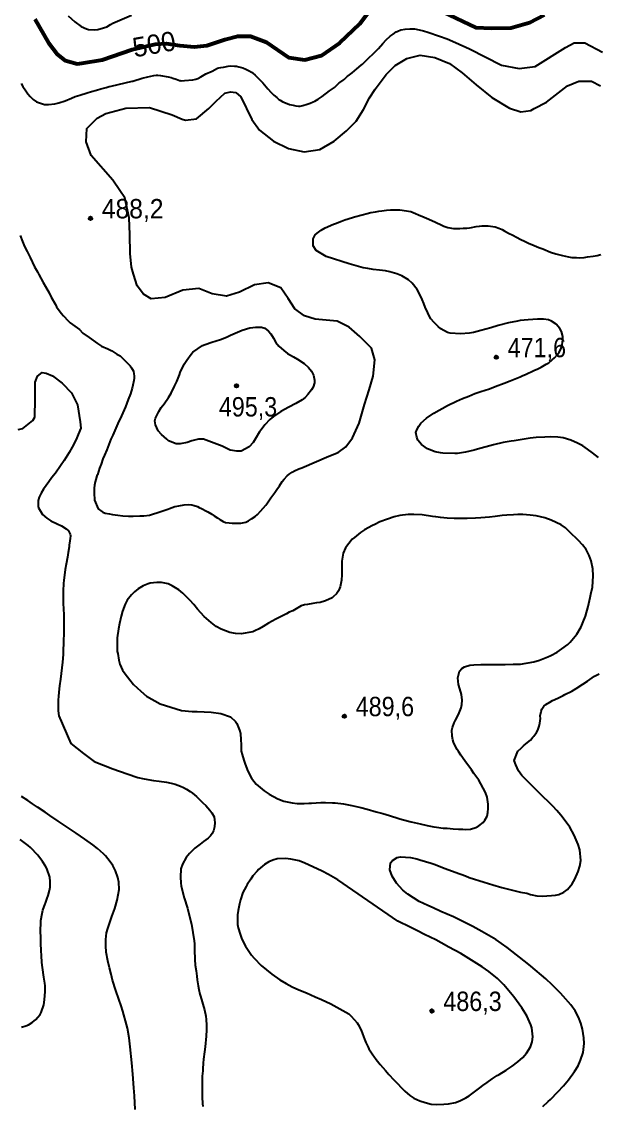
# Model space of a CAD drawing. Header units: metres. Extents: x 552626 to 559174, y 1843804 to 1852371.
# Drawn here: x 554448 to 554954, y 1848508 to 1849459 of the extents above; entities that cross this region are included whole.
import ezdxf
from ezdxf.enums import TextEntityAlignment as Align

# ---------------------------------------------------------------- set-up
doc = ezdxf.new("R2010")
doc.units = ezdxf.units.M
doc.header["$LTSCALE"] = 6.8
for name, color, linetype, lineweight in [('1', 7, 'Continuous', 25), ('2', 7, 'Continuous', 53), ('5', 7, 'Continuous', 25)]:
    doc.layers.add(name, color=color, linetype=linetype, lineweight=lineweight)
doc.layers.add('4', color=7, linetype='Continuous')

msp = doc.modelspace()

# ---------------------------------------------------------------- hatches: boundary and pattern name
at = {"layer": '5'}
for points in [[(554510.13, 1849286.26, 1), (554507.13, 1849286.26, 1)], [(554866.23, 1849164.52, 1), (554863.23, 1849164.52, 1)], [(554638.23, 1849139.47, 1), (554635.23, 1849139.47, 1)], [(554732.88, 1848849.83, 1), (554729.88, 1848849.83, 1)], [(554809.74, 1848591.4, 1), (554806.74, 1848591.4, 1)]]:
    msp.add_hatch(color=256, dxfattribs=at).paths.add_polyline_path(points)

# ---------------------------------------------------------------- linework, layer by layer
at = {"layer": '1'}
for points in [[(554489.13, 1849463.84), (554494.89, 1849458.54), (554500.51, 1849454.42), (554505.22, 1849452.27), (554506.85, 1849451.86), (554511.86, 1849451.44), (554515.1, 1849451.71), (554520.2, 1849453.18), (554523.05, 1849454.29), (554526.31, 1849456.15), (554528.15, 1849457.35), (554544.6, 1849464.44)], [(554491.85, 1849391.63), (554495.27, 1849393.01), (554499.29, 1849394.26), (554505.6, 1849396.36), (554509.63, 1849397.61), (554513.87, 1849398.69), (554517.72, 1849399.72), (554522.34, 1849401.04), (554525.03, 1849401.74), (554526.86, 1849402.25), (554545.27, 1849406.53), (554545.66, 1849406.63), (554553.93, 1849409.09), (554559.03, 1849410.4), (554564.23, 1849411.49), (554566.4, 1849411.71), (554567.69, 1849411.7), (554570.18, 1849411.44), (554576.74, 1849410.33), (554579.35, 1849409.71), (554580.86, 1849409.24), (554583.71, 1849408.15), (554586.62, 1849407.22), (554587.42, 1849407.07), (554588.22, 1849406.97), (554591.06, 1849406.99), (554598.33, 1849407.66), (554601.19, 1849408.18), (554602.75, 1849408.76), (554605.54, 1849410.35), (554608.26, 1849412.07), (554609.71, 1849412.86), (554615.27, 1849415.27), (554620.17, 1849417.81), (554621.26, 1849418.22), (554623.15, 1849418.63), (554625.39, 1849418.94), (554629.51, 1849419.68), (554631.87, 1849419.84), (554634.91, 1849419.78), (554636.88, 1849419.59), (554638.9, 1849419.23), (554640.05, 1849418.92), (554642.19, 1849418.19), (554644.97, 1849417), (554647.74, 1849415.61), (554649.87, 1849414.32), (554651.02, 1849413.49), (554653.04, 1849411.77), (554654.98, 1849409.93), (554657.91, 1849407.1), (554659.73, 1849405.21), (554664.28, 1849399.74), (554667.17, 1849396.63), (554669.6, 1849394.3), (554672.02, 1849392.13), (554674.02, 1849390.58), (554675.21, 1849389.79), (554677.52, 1849388.5), (554681.07, 1849386.91), (554683.15, 1849386.22), (554686.45, 1849385.37), (554688.78, 1849384.88), (554691.18, 1849384.63), (554692.51, 1849384.68), (554694.89, 1849385.13), (554698.7, 1849386.29), (554701.27, 1849387.17), (554703.94, 1849388.29), (554705.47, 1849389.06), (554708.31, 1849390.75), (554711.81, 1849393.1), (554718.39, 1849398), (554722.7, 1849401.1), (554723.7, 1849401.91), (554726.62, 1849404.67), (554727.42, 1849405.32), (554730.34, 1849407.4), (554731.12, 1849408.05), (554733.86, 1849410.67), (554734.67, 1849411.33), (554738.26, 1849413.79), (554742.22, 1849417.38), (554746.24, 1849420.55), (554747.22, 1849421.41), (554751.2, 1849425.36), (554758.3, 1849432.12), (554761.21, 1849435.14), (554765.16, 1849439.6), (554768.16, 1849442.79), (554771.51, 1849445.85), (554774.1, 1849447.88), (554776.84, 1849449.69), (554777.59, 1849450.09), (554778.34, 1849450.46), (554781.03, 1849451.45), (554784.69, 1849452.17), (554788.85, 1849452.5), (554793.08, 1849452.35), (554796.96, 1849451.68), (554800.7, 1849450.66)], [(554800.7, 1849450.66), (554804.53, 1849449.5), (554814.94, 1849446.09), (554821.53, 1849443.52), (554828.78, 1849440.43), (554841.1, 1849434.79), (554869.4, 1849420.65), (554884.72, 1849417.7), (554898.86, 1849419.47), (554925.38, 1849436.02), (554933.04, 1849440.15), (554942.46, 1849440.15), (554957.78, 1849431.88)], [(554636.09, 1849396.66), (554640.57, 1849392.82), (554650.15, 1849372.99), (554656.82, 1849363.61), (554669.2, 1849354.08), (554682.45, 1849347.57), (554696.15, 1849344.54), (554709.78, 1849346.58), (554722.54, 1849354.01), (554733.24, 1849363), (554741.75, 1849371.49), (554748.12, 1849381.84), (554753.45, 1849391.94), (554758.39, 1849399.42), (554768.14, 1849412.38), (554776.12, 1849420.38), (554786.2, 1849426.47), (554797.84, 1849429.39), (554810.66, 1849427.3), (554823.73, 1849421.92), (554834.73, 1849413.95), (554846.99, 1849403.29), (554860.79, 1849392.25), (554876.33, 1849382.99), (554886.28, 1849379.71), (554894.98, 1849380.96), (554898.04, 1849382.54), (554908.68, 1849388.03), (554927.14, 1849402.33), (554937.16, 1849406.47), (554948.36, 1849406.47), (554956.01, 1849402.33)], [(554447.74, 1849404.49), (554449.42, 1849401.9), (554451.96, 1849397.92), (554453.62, 1849395.53), (554455.69, 1849392.99), (554458.26, 1849390.4), (554461.38, 1849388.28), (554468.18, 1849386.07), (554471.75, 1849386.08), (554477.24, 1849386.7), (554480.91, 1849387.51), (554486.46, 1849389.33), (554491.85, 1849391.63)], [(554560.46, 1849026.22), (554562.16, 1849026.57), (554568.5, 1849028.56), (554576.41, 1849031.32), (554578.06, 1849031.96), (554582.72, 1849033.58), (554586.07, 1849034.22), (554590.8, 1849035.11), (554594.92, 1849035.38), (554597.5, 1849035.18), (554599.66, 1849034.56), (554602.45, 1849033.69), (554604.07, 1849032.87), (554606, 1849031.94), (554610.44, 1849029.72), (554611.53, 1849028.86), (554614.97, 1849026.84), (554617.09, 1849025.36), (554620.37, 1849023.36), (554622.16, 1849022.22), (554624.95, 1849020.64), (554627.25, 1849019.52), (554630.43, 1849019.45), (554632.87, 1849019.17), (554637.31, 1849018.95), (554640.43, 1849018.95), (554644.82, 1849020.04), (554647.35, 1849021.22), (554650.04, 1849022.81), (554653.27, 1849025.03), (554655.09, 1849026.6), (554657.93, 1849029.5), (554660.2, 1849032.13), (554662.47, 1849034.76), (554663.4, 1849036.15), (554666.89, 1849041.19), (554667.64, 1849042.37), (554670.42, 1849045.85), (554672.19, 1849048.52), (554674.37, 1849051.93), (554676.93, 1849055.59), (554678.57, 1849057.65), (554681.13, 1849060.41), (554682.84, 1849061.89), (554685.7, 1849063.7), (554687.54, 1849064.9), (554691.4, 1849066.62), (554693.96, 1849067.6), (554717.71, 1849077.72), (554725.98, 1849081.02), (554732.59, 1849085.98), (554738.43, 1849093.9), (554744.53, 1849106.62), (554749.08, 1849123.2), (554753.29, 1849135.88), (554756.79, 1849148.04), (554758.04, 1849162.23), (554755.07, 1849172.45), (554744.91, 1849182.84), (554735.48, 1849190.86), (554725.03, 1849196.23), (554705.83, 1849197.85), (554696.3, 1849200.8), (554687.84, 1849206.83), (554682.1, 1849216), (554675.64, 1849225.22), (554664.64, 1849229.8), (554652.61, 1849227.95), (554639.38, 1849221.59), (554628.11, 1849218.06), (554615.46, 1849220.18), (554603.63, 1849224.87), (554589.6, 1849223.23), (554574.28, 1849216.75), (554561.95, 1849215.68), (554555.29, 1849219.9), (554549.61, 1849227.1), (554546.31, 1849237.2), (554544.69, 1849243.41), (554543.44, 1849255.51), (554543.11, 1849272.18), (554542.49, 1849286.62), (554538.71, 1849304.26), (554534.36, 1849310.82), (554528.37, 1849319.87), (554509.12, 1849341.47), (554504.99, 1849353.29), (554505.58, 1849365.11), (554514.42, 1849373.98), (554522.08, 1849378.11), (554539.75, 1849382.84), (554560.38, 1849383.43), (554580.41, 1849376.93), (554589.11, 1849373.22), (554591.98, 1849372.36), (554601.57, 1849373.63), (554612.44, 1849382.59), (554618.83, 1849388.99), (554626.5, 1849396.02), (554631.62, 1849397.3), (554636.09, 1849396.66)], [(554802.43, 1849208.4), (554801.07, 1849211.62), (554799.67, 1849215.23), (554798.05, 1849219.01), (554795.21, 1849223.95), (554791.02, 1849229.43), (554787.59, 1849232.51), (554781.75, 1849235.92), (554777.48, 1849237.71), (554771.23, 1849239.48), (554767.37, 1849240.24), (554762.26, 1849240.75), (554756.72, 1849241.41), (554751.87, 1849242.25), (554750.04, 1849242.64), (554748.12, 1849242.92), (554748.01, 1849242.95), (554735.62, 1849246.46), (554715.37, 1849252.84), (554706.53, 1849258.16), (554704.17, 1849262.3), (554704.17, 1849268.21), (554705.33, 1849270.63), (554705.86, 1849271.76), (554707.47, 1849273.33), (554710.95, 1849275.91), (554714.49, 1849277.89), (554721.95, 1849281.22), (554723.67, 1849281.81), (554728.81, 1849283.78), (554731.85, 1849284.92), (554738.55, 1849287.07), (554740.18, 1849287.55), (554747.02, 1849289.42), (554751.54, 1849290.63), (554754.55, 1849291.26), (554758.62, 1849292.12), (554761.64, 1849292.56), (554764.38, 1849292.87), (554768.5, 1849293.34), (554771.94, 1849293.63), (554776.2, 1849293.62), (554778.77, 1849293.71), (554780.17, 1849293.67), (554789.64, 1849292.36), (554793.71, 1849290.54), (554796.44, 1849289.27), (554801.54, 1849287.17), (554805.48, 1849285.63), (554811.26, 1849282.81), (554817.01, 1849280.19), (554818.78, 1849279.5), (554822.09, 1849278.28), (554827.14, 1849277.47), (554829.64, 1849277.26), (554832.8, 1849277.42), (554835.76, 1849277.55), (554838.81, 1849277.8), (554841.16, 1849278.07), (554842.81, 1849278.35), (554845.53, 1849278.86), (554847.1, 1849279.04), (554849.93, 1849279.46), (554851.89, 1849279.68), (554856.63, 1849279.82), (554857.72, 1849279.84), (554863.8, 1849278.75), (554866.89, 1849277.71), (554869.92, 1849276.37), (554872.34, 1849275.15), (554876.05, 1849273.09), (554878.69, 1849271.7), (554882.91, 1849269.41), (554885.75, 1849268.04), (554890.06, 1849265.85), (554892.98, 1849264.59), (554898.08, 1849262.49), (554901.94, 1849260.85), (554905.47, 1849259.46), (554912.22, 1849256.76), (554917.06, 1849255.22), (554922.7, 1849253.58), (554928.17, 1849252.61), (554931.11, 1849252.05), (554935.09, 1849251.91), (554937.69, 1849251.8), (554941.82, 1849252.08), (554944.76, 1849252.41), (554949.64, 1849253.16), (554953.14, 1849253.75), (554956.32, 1849254.61)], [(554446.82, 1849271.33), (554449.02, 1849265.85), (554450.88, 1849261.7), (554452.97, 1849257.19), (554455.65, 1849251.86), (554459.62, 1849243.9), (554462.02, 1849239.33), (554463.26, 1849237.1), (554467.12, 1849230.12), (554469.1, 1849226.58), (554472.3, 1849221.01), (554474.12, 1849217.26), (554477.87, 1849210.82), (554478.88, 1849208.75), (554482.79, 1849203.12), (554485.05, 1849200.82), (554488.97, 1849196.43), (554490.67, 1849194.72), (554498.98, 1849188.96), (554502.04, 1849185.54), (554507.45, 1849181.71), (554514.77, 1849176.59), (554518.22, 1849174.1), (554523.95, 1849171.75), (554527.36, 1849170.01), (554531.9, 1849167.33), (554534.59, 1849165.8), (554537.54, 1849162.85), (554540.62, 1849159.85), (554543.35, 1849156.9), (554544.61, 1849155.36), (554545.53, 1849153.75), (554546.3, 1849152.39), (554546.82, 1849149.88), (554546.91, 1849148.21), (554546.94, 1849146.24), (554546.65, 1849144.09), (554545.94, 1849140.08), (554545.16, 1849137.31), (554543.76, 1849132.43), (554541.77, 1849127.48), (554539.36, 1849121.1), (554535.84, 1849113.12), (554532.71, 1849106.51), (554528.14, 1849096.09), (554526.61, 1849092.6), (554522.96, 1849083.33), (554520.93, 1849078.78), (554519.58, 1849075.52), (554517.89, 1849070.72), (554516.44, 1849067.34), (554514.67, 1849061.54), (554514.12, 1849060.41), (554513.36, 1849057.22), (554512.83, 1849055.23), (554512.23, 1849052.23), (554511.93, 1849049.85), (554511.76, 1849046.61), (554511.82, 1849044.18), (554512.11, 1849040.76), (554512.07, 1849039.1), (554515.44, 1849031.64), (554518.58, 1849029.26), (554519.54, 1849028.85), (554521.47, 1849027.89), (554525.3, 1849027.15), (554527.95, 1849026.65), (554532.75, 1849026.17), (554537.08, 1849025.53), (554542, 1849025.34), (554545.97, 1849025.28), (554551.81, 1849025.39), (554555.54, 1849025.52), (554560.46, 1849026.22)], [(554954.38, 1849076.52), (554949.15, 1849080.69), (554944.72, 1849083.86), (554940.51, 1849086.85), (554936.06, 1849089.32), (554930.11, 1849091.92), (554923.34, 1849093.93), (554918.81, 1849094.51), (554911.84, 1849094.71), (554907.29, 1849094.59), (554899.72, 1849094.03), (554894.43, 1849093.43), (554885.63, 1849092.24), (554880.48, 1849091.36), (554877.73, 1849091.04), (554870.84, 1849089.77), (554862.33, 1849087.81), (554855.78, 1849086.08), (554850.4, 1849084.47), (554845.2, 1849083.09), (554837.76, 1849081.35), (554830.56, 1849080.14), (554828.19, 1849080.07), (554817.73, 1849080.37), (554815.62, 1849080.63), (554811.13, 1849081.71), (554804.49, 1849084.33), (554799.21, 1849088), (554796, 1849091.8), (554794.91, 1849094.45), (554794.25, 1849098.55), (554794.96, 1849101.01), (554796.61, 1849103.97), (554798.58, 1849106.68), (554803.45, 1849111), (554809.8, 1849115.39), (554822.02, 1849122.23), (554829.91, 1849126.1), (554835.02, 1849128.27), (554840.72, 1849130.5), (554845.83, 1849132.67), (554851.19, 1849134.46), (554858.65, 1849136.9), (554863.7, 1849138.76), (554871.68, 1849141.84), (554876.81, 1849143.82), (554885.73, 1849147.41), (554888.1, 1849148.37), (554890.25, 1849149.51), (554897.52, 1849152.81), (554901.11, 1849154.41), (554904.02, 1849155.83), (554908.5, 1849158.32), (554910.72, 1849159.76), (554913.83, 1849162.1), (554915.8, 1849163.91), (554918.54, 1849166.9), (554919.91, 1849168.84), (554921.17, 1849170.87), (554922.2, 1849173.96), (554922.64, 1849175.4), (554923.19, 1849180.12), (554923.19, 1849182.8), (554921.91, 1849187.02), (554920.41, 1849189.83), (554917.11, 1849193.52), (554913.25, 1849196.06), (554910.64, 1849197.25), (554906.19, 1849197.94), (554902.62, 1849197.93), (554900.75, 1849197.82), (554892.76, 1849197.41), (554885.8, 1849196.72), (554883.27, 1849196.23), (554875.33, 1849194.54), (554866.25, 1849192.32), (554859.92, 1849190.41), (554851.09, 1849187.82), (554844.71, 1849186.31), (554841.12, 1849185.6), (554833.27, 1849184.91), (554824.36, 1849185.59), (554822.01, 1849186.21), (554816.19, 1849189.42), (554813.57, 1849191.51), (554810.21, 1849194.9), (554807.24, 1849198.33), (554805.78, 1849200.74), (554804.57, 1849203.48), (554802.43, 1849208.4)], [(554445.28, 1849101.3), (554449.26, 1849102.05), (554458.1, 1849109.15), (554459.71, 1849111.97), (554459.71, 1849116.8), (554460.11, 1849123.25), (554460.11, 1849131.7), (554460.11, 1849136.94), (554460.11, 1849142.57), (554462.12, 1849147.81), (554466.14, 1849151.03), (554469.77, 1849150.63), (554475.4, 1849148.21), (554483.85, 1849141.77), (554491.9, 1849133.31), (554497.13, 1849122.84), (554499.54, 1849107.94), (554500.03, 1849102.25), (554497.97, 1849096.76), (554496.09, 1849092.38), (554492.49, 1849085.62), (554489.95, 1849080.87), (554485.48, 1849073.91), (554482.42, 1849069.4), (554477.8, 1849062.92), (554474.87, 1849059.02), (554472.22, 1849055.25), (554467.49, 1849048.86), (554465.32, 1849045.24), (554463.61, 1849041.97), (554462.68, 1849038.79), (554462.63, 1849034.02), (554463, 1849032.48), (554466.65, 1849026.54), (554470.27, 1849023.48), (554473.8, 1849021.2), (554479.36, 1849018.56), (554483.24, 1849016.72), (554487.4, 1849014.11), (554489.3, 1849012.24), (554490.7, 1849009.53), (554490.96, 1849008.07), (554490.75, 1849005.56), (554490.47, 1849003.65), (554490.02, 1848999.73), (554489.79, 1848998.31), (554488.97, 1848993.26), (554488.44, 1848989.23), (554487.25, 1848983.04), (554486.37, 1848978.58), (554485.28, 1848968.93), (554484.96, 1848966.52), (554484.56, 1848959.53), (554484.78, 1848947.94), (554484.86, 1848944.68), (554485.11, 1848938.06), (554485.21, 1848931.03), (554485.21, 1848924.08), (554485.03, 1848914.24), (554484.61, 1848907.45), (554484.6, 1848904.07), (554484.18, 1848897.28), (554482.4, 1848882.3), (554481.57, 1848876.55), (554481.07, 1848873.91), (554480.43, 1848867.29), (554480.33, 1848863.81), (554480.17, 1848858.24), (554480.4, 1848854.49), (554480.97, 1848850.29), (554491.45, 1848825.81), (554502.5, 1848817.12), (554511.97, 1848810.02), (554528.23, 1848803.57), (554540.91, 1848799.35), (554550.3, 1848796.15), (554555.79, 1848794.98), (554563.89, 1848793.52), (554568.81, 1848792.99), (554575.28, 1848791.94), (554579.36, 1848791.01), (554582.82, 1848790.21), (554587.76, 1848788.59), (554590.29, 1848787.29), (554592.82, 1848785.99), (554596.13, 1848783.88)], [(554799.74, 1849026.3), (554792.36, 1849026.66), (554787.31, 1849026.58), (554780.06, 1849025.76), (554775.23, 1849024.61), (554769.21, 1849022.64), (554762.55, 1849020.1), (554758.22, 1849018.02), (554756.16, 1849017), (554749.16, 1849013.13), (554745.66, 1849010.75), (554740.18, 1849006.55), (554738.37, 1849004.96), (554732.38, 1848997.44), (554730.24, 1848992.73), (554729.14, 1848985.76), (554729.22, 1848980.71), (554729.32, 1848973.68), (554728.94, 1848969.17), (554727.73, 1848963.18), (554726.13, 1848959.82), (554724.44, 1848957.25), (554721.94, 1848954.78), (554720.57, 1848953.74), (554714.83, 1848951), (554710.13, 1848949.58), (554706.91, 1848949.11), (554703.8, 1848948.56), (554699.12, 1848947.83), (554696.48, 1848947.44), (554693.5, 1848946.6), (554686.15, 1848942.3)], [(554826.76, 1848751.19), (554831.66, 1848750.86), (554835.45, 1848750.69), (554837.65, 1848750.54), (554841.98, 1848750.84), (554846.79, 1848752.17), (554849.48, 1848753.77), (554853.14, 1848756.56), (554854.79, 1848758.64), (554856.56, 1848762.21), (554857.41, 1848765.28), (554857.7, 1848768.79), (554857.65, 1848772.75), (554856.77, 1848778.8), (554855.3, 1848783), (554851.06, 1848790.65), (554849.33, 1848793.63), (554845.07, 1848799.7), (554842.82, 1848802.91), (554839.66, 1848807.22), (554837.78, 1848809.78), (554835.07, 1848813.54), (554833.63, 1848815.76), (554831.6, 1848818.8), (554830.4, 1848820.65), (554828.8, 1848823.35), (554827.29, 1848827.05), (554826.54, 1848829.24), (554825.88, 1848832.44), (554825.81, 1848837.49), (554826.41, 1848840.04), (554827.86, 1848843.88), (554828.97, 1848846.38), (554830.83, 1848850.07), (554832.2, 1848852.9), (554833.8, 1848857.15), (554834.44, 1848860.2), (554834.63, 1848863.79), (554834.14, 1848868.99), (554833.62, 1848871.02), (554831.68, 1848877.54), (554830.91, 1848883.51), (554832.42, 1848889.43), (554834.35, 1848891.64), (554836.77, 1848893.1), (554841.47, 1848894.52), (554844.91, 1848894.82), (554851.02, 1848895.11), (554855.29, 1848895.1), (554862.52, 1848895.22), (554867.29, 1848895.17), (554872.45, 1848895.16), (554879.37, 1848895.35), (554885.99, 1848895.6), (554897.78, 1848897.44), (554902.76, 1848898.99), (554909.99, 1848901.8), (554912.42, 1848903.06), (554918.23, 1848906.1), (554922.29, 1848908.75), (554927.49, 1848912.81), (554929.55, 1848914.73), (554935.41, 1848921.64), (554939.04, 1848928.2), (554940.92, 1848932.58), (554942.93, 1848937.57), (554945.35, 1848945.98), (554947.12, 1848954.02), (554947.79, 1848956.87), (554949, 1848962.86), (554949.84, 1848972.88), (554949.35, 1848978.97), (554947.94, 1848986.16), (554946.13, 1848990.81), (554943.46, 1848995.96), (554940.42, 1848999.99), (554936.8, 1849003.94), (554928.99, 1849011.59), (554925.35, 1849014.84), (554921.57, 1849017.49), (554912.97, 1849021.67), (554907.39, 1849023.62), (554899.63, 1849025.52), (554894.3, 1849026.21), (554887.9, 1849026.67), (554883.54, 1849026.57), (554879.88, 1849026.46), (554873.99, 1849025.99), (554869.85, 1849025.72), (554863.69, 1849024.92), (554858.79, 1849024.36), (554851.13, 1849023.69), (554846.49, 1849023.47), (554839.29, 1849023.14), (554836.92, 1849023.07), (554827.77, 1849023.23), (554821.7, 1849023.43), (554815.77, 1849024.05), (554811.74, 1849024.59), (554808.72, 1849025.04), (554799.74, 1849026.3)], [(554686.15, 1848942.3), (554682.93, 1848940.94), (554680.69, 1848939.69), (554676.48, 1848937.53), (554671.21, 1848934.95), (554667.95, 1848933.09), (554664.78, 1848931.34), (554660.06, 1848928.33), (554656.51, 1848926.34), (554652.95, 1848924.54), (554651.03, 1848923.93), (554640.91, 1848922.19), (554635.93, 1848922.42), (554630.87, 1848923.23), (554623.29, 1848926.24), (554619.06, 1848928.54), (554614.4, 1848932.08), (554608.25, 1848937.33), (554602.68, 1848943.55), (554599.23, 1848947.72), (554595.72, 1848951.59), (554589.76, 1848957.76), (554586.05, 1848960.71), (554580.21, 1848964.12), (554576.74, 1848965.81), (554570.95, 1848967.04), (554566.97, 1848967.18), (554561, 1848966.4), (554559.37, 1848965.92), (554554.72, 1848964.1), (554550.54, 1848961.55), (554547.17, 1848958.88), (554544.59, 1848956.31), (554540.96, 1848951.53), (554538.99, 1848947.94), (554536.78, 1848942.03), (554535.59, 1848937.63), (554534.06, 1848931.01), (554533.18, 1848926.54), (554532, 1848918.57), (554531.98, 1848910.04), (554532.18, 1848906.49), (554532.57, 1848904.75), (554533.44, 1848898.9), (554534.53, 1848895.35), (554536.7, 1848890.24), (554539.06, 1848886.93), (554543.03, 1848881.63), (554546.35, 1848877.74), (554552.79, 1848871.72), (554557.82, 1848867.53), (554569.73, 1848860.55), (554588.62, 1848854.95), (554597.74, 1848854.1), (554602.33, 1848853.83), (554614.4, 1848853.31), (554623.15, 1848852.22), (554631.43, 1848849.19), (554635.86, 1848845.13), (554637.04, 1848843.48), (554639.49, 1848837.6), (554640.13, 1848834.6), (554640.66, 1848829.01), (554640.71, 1848825.04), (554640.97, 1848819.32), (554641.63, 1848816.12), (554643.05, 1848811.42), (554644.26, 1848807.79), (554646.64, 1848801.61), (554649.92, 1848795.43), (554653.88, 1848790.33), (554660.99, 1848784.49), (554665.48, 1848781.62), (554673.08, 1848777.52), (554678.18, 1848775.42), (554685.61, 1848773.79), (554689.92, 1848773.38), (554696.19, 1848773.2), (554700.33, 1848773.47), (554702.59, 1848773.63), (554710.67, 1848774.15), (554714.72, 1848774.31), (554720.9, 1848774.02), (554723.21, 1848773.78), (554730.55, 1848772.93), (554737.95, 1848771.48), (554745.99, 1848769.72), (554751.39, 1848768.44), (554759.3, 1848766.07), (554765.03, 1848764.53), (554770.89, 1848762.72), (554779.32, 1848760.1), (554782.2, 1848759.24), (554790.06, 1848757.25), (554797.82, 1848755.35), (554803.92, 1848754.06), (554810.02, 1848752.77), (554812.24, 1848752.42), (554818.16, 1848751.81), (554821.56, 1848751.6), (554826.76, 1848751.19)], [(554933.61, 1848707.06), (554936.62, 1848713.75), (554937.98, 1848718.37), (554938.82, 1848723.22), (554938.14, 1848732.67), (554936.63, 1848737.26), (554933, 1848745.68), (554929.15, 1848752.48), (554926.07, 1848756.9), (554921.4, 1848763.11), (554917.86, 1848767.18), (554914.35, 1848771.04), (554910.66, 1848774.69), (554905.91, 1848779.01), (554887.17, 1848797.86), (554884.3, 1848801.95), (554881.74, 1848807.08), (554880.27, 1848811.11), (554883.61, 1848819.05), (554886.46, 1848821.95), (554888.52, 1848823.87), (554890.61, 1848825.59), (554894.61, 1848828.82), (554896.89, 1848831.46), (554897.78, 1848832.36), (554899.99, 1848835.59), (554901.14, 1848837.7), (554902.33, 1848841.21), (554903.04, 1848843.67), (554903.38, 1848847.68), (554903.29, 1848850.24), (554903.96, 1848853.99), (554904.63, 1848855.95), (554906.41, 1848858.63), (554908.32, 1848860.14), (554911.56, 1848862.19), (554914.17, 1848863.68), (554918.69, 1848865.78), (554923.3, 1848867.99), (554924.89, 1848868.86), (554930.89, 1848871.92), (554934.89, 1848874.26), (554940.63, 1848877.89), (554944.59, 1848880.62), (554950.76, 1848884.79), (554954.87, 1848887.04)], [(554522.8, 1848659.8), (554523.75, 1848663.68), (554525.83, 1848669.86), (554527.51, 1848674.22), (554529.89, 1848681.24), (554532.06, 1848688.43), (554533.86, 1848697.86), (554533.61, 1848704.48), (554532.75, 1848708.54), (554530.52, 1848714.24), (554528.11, 1848718.83), (554525.95, 1848722.16), (554521.78, 1848727.44), (554519.99, 1848729.22), (554514.71, 1848733.78), (554510.57, 1848737.08), (554503.66, 1848742.05), (554496.02, 1848747.24), (554491.73, 1848750.12), (554484.73, 1848754.99), (554480.33, 1848757.96), (554472.93, 1848762.78), (554468.75, 1848765.57), (554462.1, 1848769.98), (554457.89, 1848772.97), (554453.59, 1848775.86), (554448.01, 1848779.59)], [(554596.13, 1848783.88), (554598.21, 1848782.23), (554601.59, 1848779.54), (554603.7, 1848777.5), (554607.17, 1848774.02), (554609.75, 1848771.44), (554613.26, 1848767.57), (554615.03, 1848765.09), (554617.02, 1848761.55), (554617.59, 1848759.13), (554617.86, 1848756.78), (554617.41, 1848752.86), (554616.52, 1848749.29), (554615.31, 1848746.87), (554613.94, 1848744.93), (554611.88, 1848743.01), (554607.77, 1848739.86), (554604.75, 1848737.64), (554600.1, 1848734.03), (554595.56, 1848729.45), (554592.67, 1848726.05), (554589.46, 1848720.23), (554588.06, 1848716), (554587.48, 1848708.8), (554587.86, 1848703.68), (554588.28, 1848700.85), (554590.94, 1848690.54), (554593.75, 1848681.53), (554595, 1848676.61), (554597.22, 1848667.54), (554599.56, 1848653.02), (554599.76, 1848650.37), (554599.97, 1848645.03), (554600.23, 1848636.63), (554600.59, 1848631.71), (554601.36, 1848626.64), (554602, 1848621.85), (554602.36, 1848618.72), (554603.15, 1848613.45), (554603.72, 1848610.14), (554604.67, 1848606.18), (554605.28, 1848604.27), (554608.71, 1848592.45), (554609.94, 1848586.84), (554610.16, 1848583.99), (554610.35, 1848578.85), (554610.4, 1848574.89), (554610.24, 1848569.31), (554609.32, 1848559.89), (554608.72, 1848555.55), (554607.87, 1848549.11), (554607.57, 1848545.6), (554607.14, 1848540.59), (554607.13, 1848539), (554606.77, 1848534.3), (554606.73, 1848531.12), (554606.67, 1848526.35), (554606.75, 1848523.09), (554606.54, 1848518.8), (554606.57, 1848515.92), (554606.82, 1848510.2), (554607.11, 1848507.65)], [(554448.22, 1848577.34), (554451.88, 1848578.35), (554454.36, 1848579.22), (554457.59, 1848581.28), (554460.66, 1848584.01), (554462.53, 1848585.9), (554464.52, 1848588.41), (554465.41, 1848590.2), (554467.73, 1848596.91), (554468.35, 1848601.05), (554469.01, 1848608.36), (554468.74, 1848613.39), (554468.45, 1848615.94), (554467.78, 1848620.92), (554466.5, 1848629.61), (554465.93, 1848633.81), (554465.63, 1848639.93), (554465.34, 1848644.26), (554465, 1848650.77), (554464.99, 1848655.23), (554464.71, 1848662.04), (554465.04, 1848668.73), (554465.1, 1848670.82), (554466.2, 1848676.89), (554466.87, 1848679.75), (554467.99, 1848682.95), (554468.6, 1848684.61), (554469.44, 1848686.79), (554470.63, 1848690.29), (554471.54, 1848692.78), (554472.56, 1848696.96), (554473.2, 1848700.01), (554473.35, 1848704.89), (554472.92, 1848708.61), (554470.25, 1848716.44), (554469.14, 1848718.4), (554466.58, 1848722.57), (554462.58, 1848728.07), (554456.08, 1848734.67), (554453.99, 1848736.52), (554447.03, 1848741.88)], [(554725.69, 1848706.41), (554717.43, 1848711.02), (554711.85, 1848713.86), (554703.76, 1848717.81), (554696.74, 1848721.08), (554691.86, 1848723.01), (554684.44, 1848724.65), (554679.62, 1848725.09), (554672.53, 1848724.68), (554668.57, 1848723.74), (554665.06, 1848722.25), (554661.46, 1848719.96), (554656.02, 1848715.37), (554654.89, 1848713.96), (554651.2, 1848709.77), (554649.25, 1848706.87), (554646.08, 1848702.44), (554645.19, 1848700.65), (554642.33, 1848695.27), (554640.28, 1848688.89), (554639.48, 1848685.42), (554638.25, 1848679.63), (554637.69, 1848675.8), (554637.49, 1848670.61), (554637.67, 1848667.26), (554638.3, 1848664.26), (554639.91, 1848658.88), (554641.51, 1848654.4), (554644.7, 1848648.12), (554650.05, 1848640.29), (554652.32, 1848637.77), (554658.49, 1848631.43), (554663.01, 1848627.48), (554667.7, 1848623.74), (554674.83, 1848618.6), (554680.45, 1848615.37), (554685.62, 1848612.68), (554691.57, 1848610.08), (554698.24, 1848607.26), (554705.75, 1848603.95), (554711.29, 1848601.5), (554719.46, 1848597.67), (554724.93, 1848594.91), (554735.24, 1848588.84), (554737.36, 1848586.8), (554742.58, 1848581.04), (554743.45, 1848579.45), (554746.1, 1848574.49), (554747.34, 1848571.36), (554749.05, 1848566.79), (554750.28, 1848563.86), (554752.25, 1848559.62), (554752.99, 1848558.31), (554756.27, 1848553.03), (554757.21, 1848551.75), (554759.22, 1848548.9), (554762.77, 1848544.64), (554767.44, 1848539.32), (554770.41, 1848535.88), (554774.82, 1848531.12), (554777.64, 1848528.17), (554781.89, 1848523.89), (554784.58, 1848521.22), (554788.98, 1848517.35), (554792.43, 1848514.97), (554797.55, 1848512.67), (554802.19, 1848511.11), (554807.59, 1848509.84), (554812.01, 1848509.35), (554818.63, 1848509.6), (554822.85, 1848509.98), (554829.05, 1848511.28), (554832.77, 1848512.59), (554837.93, 1848515.26), (554840.88, 1848517.18), (554845.58, 1848520.4), (554850.34, 1848523.91), (554852.88, 1848525.98), (554856.56, 1848528.58), (554861.23, 1848531.99), (554865.47, 1848534.85), (554867.34, 1848535.86), (554873.27, 1848539.51), (554878.73, 1848543), (554883.67, 1848546.74), (554888.08, 1848550.71), (554891.33, 1848554.35), (554894.76, 1848560), (554896.25, 1848564.33), (554896.85, 1848568.67), (554895.94, 1848576.7), (554895.15, 1848579.29), (554891.37, 1848587.29), (554888.68, 1848591.75), (554887.13, 1848594.05), (554880.06, 1848603.96), (554871.45, 1848614.2), (554865.65, 1848619.89), (554858.1, 1848626.08), (554852.28, 1848630.18), (554843.08, 1848636.08)], [(554905.53, 1848507.55), (554910.18, 1848512.04), (554912.24, 1848513.96), (554918.82, 1848520.66), (554923.6, 1848525.77), (554927.96, 1848531.02), (554933.39, 1848538.29), (554936.41, 1848543.19), (554938.62, 1848548.2), (554940.91, 1848555.11), (554941.81, 1848562.95), (554941.56, 1848567.78), (554940.3, 1848575.38), (554938.89, 1848580.77), (554936.9, 1848586.1), (554933.91, 1848591.52), (554930.04, 1848596.73), (554923.4, 1848604.51), (554921.13, 1848607.03), (554913.87, 1848614.25), (554908.09, 1848619.74), (554895.13, 1848630.77), (554891.66, 1848633.36), (554882.42, 1848640.54), (554874.15, 1848646.95), (554864.23, 1848653.96), (554852.11, 1848661.11), (554844.17, 1848665.47), (554827.15, 1848673.86), (554816.08, 1848678.76), (554809.37, 1848681.96), (554804.77, 1848684.02), (554797.14, 1848687.42), (554787.01, 1848693.71), (554782.62, 1848697.38), (554777.17, 1848703.51), (554773.21, 1848709.51), (554771.37, 1848715.25), (554771.99, 1848721.18), (554773.62, 1848723.45), (554777.68, 1848726.09), (554780.6, 1848726.62), (554789.42, 1848725.83), (554794.91, 1848724.67), (554797.76, 1848724), (554807.43, 1848720.93), (554810.31, 1848720.06), (554819.74, 1848716.47), (554828.76, 1848713.03), (554837.65, 1848709.87), (554840.99, 1848708.46), (554854.15, 1848704.4), (554861.75, 1848702.09), (554869.66, 1848699.71), (554876.52, 1848697.81), (554886.08, 1848695.72), (554891.46, 1848694.64), (554894.75, 1848693.63), (554900.26, 1848692.27), (554904.84, 1848692.19), (554913.22, 1848692.64), (554916.66, 1848692.93), (554919.55, 1848693.66), (554924.1, 1848695.56), (554927.12, 1848697.79), (554931.29, 1848703.02), (554933.61, 1848707.06)], [(554843.08, 1848636.08), (554833.6, 1848641.85), (554823.05, 1848647.4), (554816.27, 1848651.2), (554811.52, 1848653.73), (554801.84, 1848658.59), (554795.43, 1848661.73), (554789.13, 1848664.79), (554778.19, 1848670.29), (554725.69, 1848706.41)], [(554547.87, 1848505.1), (554547.33, 1848516.95), (554546.61, 1848524.11), (554545.76, 1848536.01), (554544.84, 1848545.83), (554543.36, 1848559.85), (554542.44, 1848567.88), (554540.99, 1848576.35), (554540.22, 1848579.63), (554536.91, 1848591.36), (554535.48, 1848596.06), (554533.55, 1848601.69), (554531.01, 1848609.24), (554528.1, 1848618.34), (554526.69, 1848623.73), (554525.28, 1848629.13), (554523.77, 1848635.5), (554522.51, 1848643.1), (554522, 1848648.5), (554522.05, 1848654.16), (554522.8, 1848659.8)]]:
    msp.add_lwpolyline(points, dxfattribs=at)
msp.add_lwpolyline([(554607.71, 1849092.63), (554603.53, 1849092.75), (554597.46, 1849091.17), (554593.43, 1849089.92), (554587.42, 1849088.64), (554583.94, 1849088.74), (554577.1, 1849091.34), (554575.57, 1849092.56), (554570.84, 1849096.68), (554568.07, 1849100.14), (554565.59, 1849105.31), (554565.22, 1849108.64), (554565.54, 1849111.06), (554568.53, 1849117.06), (554570.63, 1849120.37), (554573.24, 1849123.64), (554576.97, 1849129.22), (554579.31, 1849133.06), (554582.31, 1849139.05), (554584.3, 1849143.35), (554586.62, 1849149.16), (554587.4, 1849151.04), (554590.82, 1849158.47), (554593.1, 1849162), (554596.98, 1849167.11), (554598.57, 1849168.87), (554607.02, 1849174.79), (554609.2, 1849175.73), (554615.12, 1849177.79), (554619.05, 1849178.93), (554622.8, 1849180.05), (554628.1, 1849182.24), (554631.58, 1849183.92), (554637.54, 1849186.48), (554641.81, 1849188.26), (554648.42, 1849190.3), (554653.8, 1849191), (554658.67, 1849190.86), (554661.55, 1849190), (554664.91, 1849187.5), (554666.87, 1849185.05), (554669.1, 1849181.13), (554671.4, 1849177.52), (554673.84, 1849174.33), (554678.16, 1849170.35), (554681.41, 1849167.94), (554686.82, 1849164.89), (554690.41, 1849162.91), (554696.1, 1849159.09), (554699.88, 1849155.55), (554702.43, 1849152.27), (554704.22, 1849148.71), (554705.21, 1849144.35), (554705.18, 1849142.07), (554704.01, 1849138.36), (554702.6, 1849135.92), (554699.49, 1849131.8), (554697, 1849129.34), (554694.28, 1849127.04), (554688.87, 1849124.05), (554682.58, 1849120.86), (554675.8, 1849116.81), (554669.34, 1849112.51), (554666.06, 1849109.96), (554661.63, 1849105.29), (554658.37, 1849100.75), (554656.98, 1849099.01), (554653.23, 1849092.73), (554651.39, 1849089.74), (554647.85, 1849085.97), (554640.72, 1849082.16), (554637.11, 1849082.16), (554631.1, 1849082.96), (554624.28, 1849086.58)], close=True, dxfattribs=at)
at = {"layer": '2'}
for points in [[(554459.89, 1849460.84), (554471.67, 1849440.15), (554479.33, 1849430.11), (554486.4, 1849424.79), (554497.01, 1849421.83), (554500.99, 1849422.21), (554518.82, 1849425.38), (554545.33, 1849434.24), (554565.36, 1849438.97), (554575.38, 1849439.56), (554587.16, 1849437.79), (554599.54, 1849436.61), (554610.73, 1849437.79), (554626.64, 1849443.11), (554637.83, 1849446.06), (554649.03, 1849446.06), (554663.17, 1849440.74), (554682.61, 1849427.15), (554696.75, 1849425.38), (554711.48, 1849428.93), (554727.39, 1849440.15), (554745.07, 1849456.7), (554758.62, 1849475.02)], [(554818.1, 1849466.89), (554846.35, 1849453.69), (554860.83, 1849452.91), (554877.68, 1849453.16), (554894.24, 1849458.11), (554906.96, 1849464.8)]]:
    msp.add_lwpolyline(points, dxfattribs=at)
at = {"layer": '5'}
for centre in [(554508.63, 1849286.26), (554864.73, 1849164.52), (554636.73, 1849139.47), (554731.38, 1848849.83), (554808.24, 1848591.4)]:
    msp.add_circle(centre, 1.5, dxfattribs=at)

# ---------------------------------------------------------------- texts
at = {"layer": '4'}
msp.add_text('500', height=17, rotation=10.04, dxfattribs=at).set_placement((554565.91, 1849430.63), align=Align.CENTER)
at = {"layer": '5'}
for s, width, p in [('488,2', 0.95, (554518.63, 1849286.26)), ('471,6', 0.9, (554874.73, 1849164.52)), ('495,3', 0.9, (554621.27, 1849112.58)), ('489,6', 0.9, (554741.38, 1848849.83)), ('486,3', 0.9, (554818.24, 1848591.4))]:
    msp.add_text(s, height=17, dxfattribs=dict(at, width=width)).set_placement(p)

doc.saveas('drawing.dxf')
